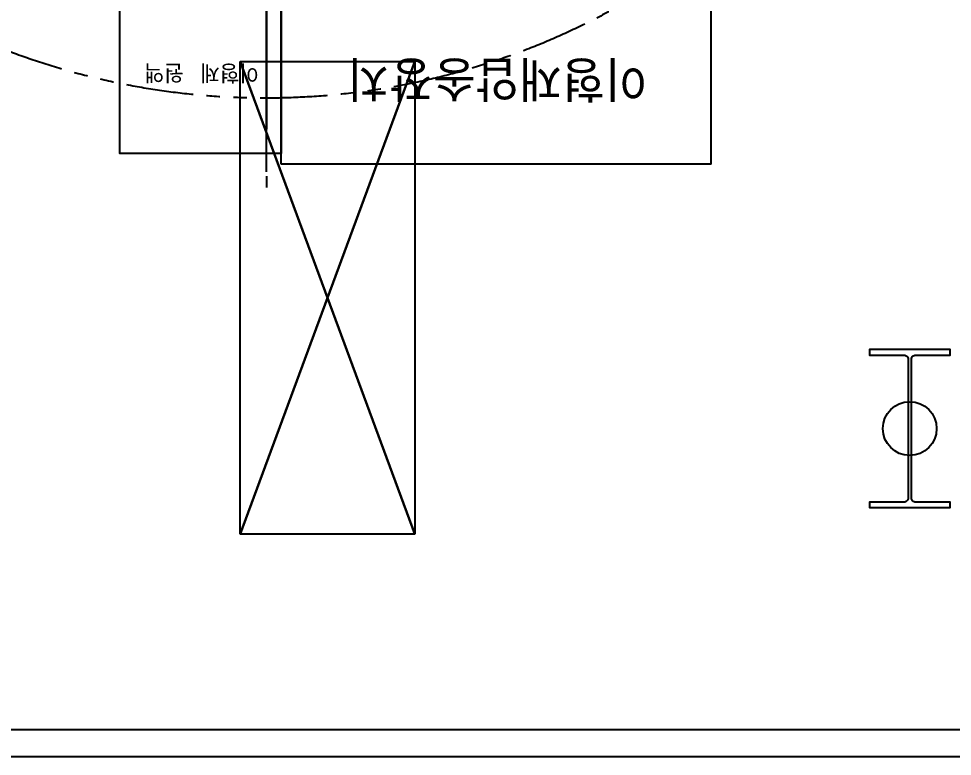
# Model space of a CAD drawing. Header units: millimetres. Extents: x 10462777 to 22643323, y 453826 to 1389191.
# Drawn here: x 11300816 to 11304290, y 592578 to 595325 of the extents above; entities that cross this region are included whole.
import ezdxf
from ezdxf.enums import TextEntityAlignment as Align

# ---------------------------------------------------------------- set-up
doc = ezdxf.new("R2010")
doc.units = ezdxf.units.MM
doc.header["$LTSCALE"] = 200
doc.header["$MEASUREMENT"] = 0
doc.linetypes.add('CENTER2', pattern=[1.125, 0.75, -0.125, 0.125, -0.125])
doc.linetypes.add('PHANTOM', pattern=[2.5, 1.25, -0.25, 0.25, -0.25, 0.25, -0.25])
doc.layers.get('0').update_dxf_attribs({"linetype": 'CONTINUOUS'})
for name, color, linetype in [('7', 7, 'CONTINUOUS'), ('COL', 2, 'CONTINUOUS'), ('DV1_DEFAULT', 7, 'CONTINUOUS'), ('ELEV', 6, 'CONTINUOUS'), ('TEXT', 7, 'CONTINUOUS')]:
    doc.layers.add(name, color=color, linetype=linetype)
doc.layers.add('LAYOUT', color=8, linetype='CONTINUOUS', lineweight=25)
doc.layers.add('No_Print', color=153, linetype='CONTINUOUS', plot=False)
doc.styles.add('새굴림', font='txt.shx ', dxfattribs={"height": 5, "bigfont": ' whgtxt.shx'})

# ---------------------------------------------------------------- blocks, each defined once
blk = doc.blocks.new('A$C08586AF6')
at = {"layer": '7', "color": 71, "linetype": 'PHANTOM'}
for p, q in [((152.1, 1270.7), (231.3, 1349.9)), ((156.3, 1345.7), (220, 1282)), ((159.2, 1334.3), (167.7, 1342.8)), ((215.7, 1277.8), (159.2, 1334.3)), ((166.2, 1327.3), (174.7, 1335.8)), ((224.2, 1286.3), (167.7, 1342.8)), ((1349.9, 1270.7), (1270.7, 1349.9)), ((1277.8, 1286.3), (1334.3, 1342.8)), ((1345.7, 1345.7), (1282, 1282)), ((1286.3, 1277.8), (1342.8, 1334.3)), ((1335.8, 1327.3), (1327.3, 1335.8)), ((1342.8, 1334.3), (1334.3, 1342.8)), ((201.6, 1291.9), (210.1, 1300.4)), ((215.7, 1277.8), (224.2, 1286.3)), ((1286.3, 1277.8), (1277.8, 1286.3)), ((1300.4, 1291.9), (1291.9, 1300.4)), ((19.8, 1086.5), (94.8, 1216.5)), ((94.8, 1216.5), (141.5, 1189.5)), ((37.1, 1076.5), (112.1, 1206.5)), ((88.8, 1206.1), (134.5, 1179.7)), ((19.8, 1086.5), (66.5, 1059.6)), ((25.8, 1096.9), (71.5, 1070.6)), ((1462.6, 991), (1636.3, 991)), ((1467.5, 976), (1646.3, 976)), ((1646.3, 526), (1646.3, 976)), ((1661.3, 536), (1661.3, 966)), ((1467.5, 526), (1646.3, 526)), ((1462.6, 511), (1636.3, 511)), ((152.1, 231.3), (231.3, 152.1)), ((156.3, 156.3), (219.9, 219.9)), ((215.7, 224.2), (159.2, 167.6)), ((224.2, 215.7), (167.6, 159.2)), ((201.6, 210.1), (210.1, 201.6)), ((215.7, 224.2), (224.2, 215.7)), ((1349.9, 231.3), (1270.7, 152.1)), ((1286.3, 224.2), (1277.8, 215.7)), ((1277.8, 215.7), (1334.3, 159.2)), ((1345.7, 156.3), (1282, 220)), ((1286.3, 224.2), (1342.8, 167.7)), ((1300.4, 210.1), (1291.9, 201.6)), ((166.2, 174.7), (174.7, 166.2)), ((1335.8, 174.7), (1327.3, 166.2)), ((159.2, 167.6), (167.6, 159.2)), ((1342.8, 167.7), (1334.3, 159.2))]:
    blk.add_line(p, q, dxfattribs=at)
blk.add_circle((751, 751), 751, dxfattribs=at)
for centre, start, end in [((1636.3, 966), 0, 90), ((1636.3, 536), 270, 0)]:
    blk.add_arc(centre, 25, start, end, dxfattribs=at)
blk = doc.blocks.new('r710ic')
at = {"layer": 'LAYOUT', "color": 3}
blk.add_circle((272041.4, 104232.6), 2050.1, dxfattribs=at)
blk = doc.blocks.new('A$C7DA30AB0')
at = {"layer": 'DV1_DEFAULT', "color": 1, "linetype": 'CENTER2', "ltscale": 7}
for p, q in [((3026, 59.1, 0), (3026, 6052, 0)), ((3026, 5992.9, 0), (3026, 0, 0))]:
    blk.add_line(p, q, dxfattribs=at)
at = {"layer": 'LAYOUT', "color": 6, "linetype": 'PHANTOM'}
blk.add_circle((3030.4, 3026, 0), 2693, dxfattribs=at)
blk = doc.blocks.new('A$C783E0A86')
at = {"ltscale": 10}
for p, q in [((174, 640), (1774, 640)), ((174, 640), (174, 0)), ((1774, 640), (1774, 0)), ((174, 0), (1774, 0))]:
    blk.add_line(p, q, dxfattribs=at)
at = {"layer": 'TEXT', "lineweight": -3, "style": '새굴림'}
blk.add_text('이형재압송장치', height=151.2, dxfattribs=at).set_placement((970.2, 319.8, 0), align=Align.MIDDLE_CENTER)

msp = doc.modelspace()

# ---------------------------------------------------------------- linework, layer by layer
at = {"ltscale": 10}
for p, q in [((11302290.16633, 595165.17668, 0), (11301640.16633, 593405.03028)), ((11302290.16633, 593405.03028), (11301640.16633, 595165.17668, 0)), ((11301640.16633, 593405.03028), (11302290.16633, 595165.03028)), ((11301640.16633, 595165.03028), (11302290.16633, 593405.03028)), ((11265928.43741, 592678.10293), (11313181.32522, 592678.10293)), ((11265887.01605, 592578.10293), (11313222.74658, 592578.10293))]:
    msp.add_line(p, q, dxfattribs=at)
at = {"ltscale": 10, "elevation": 0}
msp.add_lwpolyline([(11301192.74767, 595422.63435), (11301792.74767, 595422.63435), (11301792.74767, 594822.63435), (11301192.74767, 594822.63435)], close=True, dxfattribs=at)
at = {"layer": 'COL'}
msp.add_lwpolyline([(11304125.32522, 593540.38492, -0.4142135624), (11304109.32522, 593524.38492), (11303981.32522, 593524.38492), (11303981.32522, 593504.38492), (11304281.32522, 593504.38492), (11304281.32522, 593524.38492), (11304153.32522, 593524.38492, -0.4142135624), (11304137.32522, 593540.38492), (11304137.32522, 594056.38492, -0.4142135624), (11304153.32522, 594072.38492), (11304281.32522, 594072.38492), (11304281.32522, 594092.38492), (11303981.32522, 594092.38492), (11303981.32522, 594072.38492), (11304109.32522, 594072.38492, -0.4142135624), (11304125.32522, 594056.38492)], format="xyb", close=True, dxfattribs=at)
msp.add_lwpolyline([(11304125.32522, 593540.38492, -0.4142135624), (11304109.32522, 593524.38492), (11303981.32522, 593524.38492), (11303981.32522, 593504.38492), (11304281.32522, 593504.38492), (11304281.32522, 593524.38492), (11304153.32522, 593524.38492, -0.4142135624), (11304137.32522, 593540.38492), (11304137.32522, 594056.38492, -0.4142135624), (11304153.32522, 594072.38492), (11304281.32522, 594072.38492), (11304281.32522, 594092.38492), (11303981.32522, 594092.38492), (11303981.32522, 594072.38492), (11304109.32522, 594072.38492, -0.4142135624), (11304125.32522, 594056.38492)], format="xyb", close=True, dxfattribs=at)
at = {"layer": 'ELEV'}
for p, q in [((11301640.16633, 593405.03028), (11301640.16633, 595165.17668)), ((11301640.16633, 595165.17668), (11302290.16633, 595165.17668)), ((11301640.16633, 595165.03028), (11302290.16633, 595165.03028)), ((11301640.16633, 593405.03028), (11301640.16633, 595165.03028)), ((11301640.16633, 595165.03028), (11302290.16633, 595165.03028)), ((11302290.16633, 595165.17668, 0), (11302290.16633, 593405.03028, 0)), ((11302290.16633, 595165.03028), (11302290.16633, 593405.03028)), ((11302290.16633, 593405.03028), (11301640.16633, 593405.03028)), ((11302290.16633, 593405.03028), (11301640.16633, 593405.03028))]:
    msp.add_line(p, q, dxfattribs=at)
at = {"layer": 'No_Print'}
msp.add_circle((11304131.32522, 593798.38492), 100, dxfattribs=at)
msp.add_circle((11304131.32522, 593798.38492), 100, dxfattribs=at)

# ---------------------------------------------------------------- block references
at = {"ltscale": 10, "rotation": 180}
for name, p in [('A$C7DA30AB0', (11304764.24811, 600747.76955, 0)), ('A$C783E0A86', (11303566.72841, 595422.63437))]:
    msp.add_blockref(name, p, dxfattribs=at)
at = {"layer": '7', "xscale": -1, "rotation": 285}
msp.add_blockref('A$C08586AF6', (11304706.54906, 593793.44997, 0), dxfattribs=at)
at = {"layer": 'LAYOUT', "color": 2, "rotation": 89.99999999999999}
msp.add_blockref('r710ic', (11403573.40786, 324839.74027, 0), dxfattribs=at)

# ---------------------------------------------------------------- texts
at = {"layer": 'TEXT', "lineweight": -3, "style": '새굴림'}
msp.add_text('이형제 원액', height=69, rotation=180, dxfattribs=at).set_placement((11301496.86035, 595158.46267), align=Align.CENTER)

doc.saveas('drawing.dxf')
